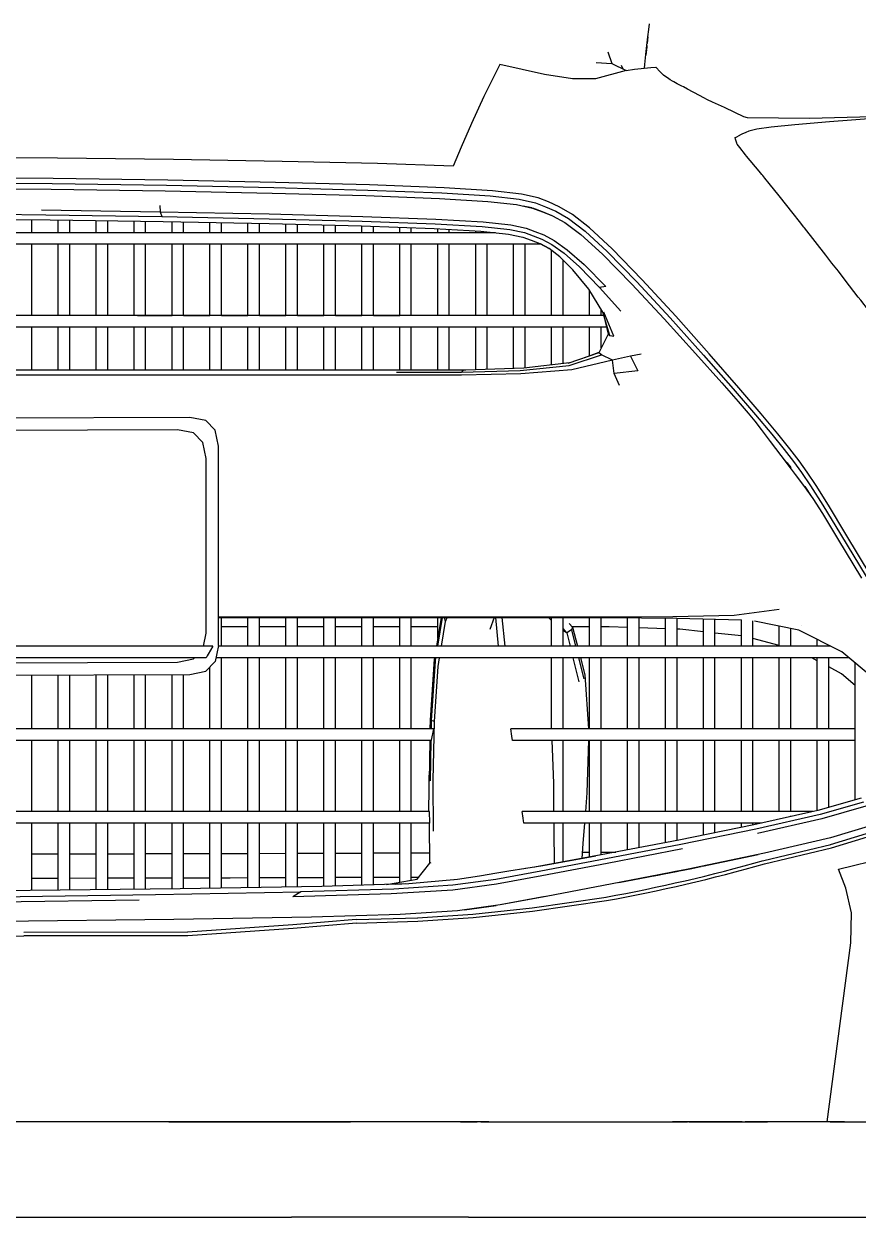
# Model space of a CAD drawing. Header units: millimetres. Extents: x -974 to 1019, y -38 to 1439.
# Drawn here: x 185.6 to 498.2, y 170.8 to 618.1 of the extents above; entities that cross this region are included whole.
import ezdxf

# ---------------------------------------------------------------- set-up
doc = ezdxf.new("R2010")
doc.units = ezdxf.units.MM
doc.header["$MEASUREMENT"] = 0
for name, color, linetype, true_color in [('CITROEN C4  01', 7, 'Continuous', 0x9a0018), ('CITROEN C4  03', 7, 'Continuous', 0x191922), ('CITROEN C4  05', 7, 'Continuous', 0x0f0f12), ('CITROEN C4  07', 7, 'Continuous', 0xe6e6e6), ('CITROEN C4  08', 7, 'Continuous', 0xe1e1e1)]:
    doc.layers.add(name, color=color, linetype=linetype, true_color=true_color)

msp = doc.modelspace()

# ---------------------------------------------------------------- linework, layer by layer
at = {"layer": 'CITROEN C4  01', "linetype": 'Continuous'}
for p, q in [((404.47, 607.55), (405.89, 603.24)), ((363.94, 602.78), (357.95, 590.85)), ((380.73, 599.04), (363.94, 602.78)), ((411.24, 600.54), (399.78, 597.45)), ((400, 603.52), (405.89, 603.24)), ((405.89, 603.24), (411.24, 600.54)), ((409.37, 602.53), (409.98, 601.17)), ((411.24, 600.54), (414.35, 601.12)), ((414.35, 601.12), (420.48, 601.73)), ((420.48, 601.73), (422.45, 601.88)), ((391.13, 597.49), (380.73, 599.04)), ((399.78, 597.45), (391.13, 597.49)), ((357.95, 590.85), (353.29, 580.72)), ((456.72, 582.87), (455.41, 583.17)), ((505.65, 582.69), (487.5, 581.28)), ((353.29, 580.72), (349.43, 571.87)), ((456.19, 577.36), (454.65, 576.68)), ((457.3, 577.79), (456.19, 577.36)), ((460.26, 578.59), (457.3, 577.79)), ((465.68, 579.35), (460.26, 578.59)), ((474.47, 580.21), (465.68, 579.35)), ((487.5, 581.28), (474.47, 580.21)), ((454.65, 576.68), (453.82, 576.34)), ((349.43, 571.87), (346.45, 564.75)), ((198.15, 567.74), (154.48, 568.04)), ((241.59, 567.22), (198.15, 567.74)), ((282.38, 566.52), (241.59, 567.22)), ((318.14, 565.68), (282.38, 566.52)), ((346.45, 564.75), (318.14, 565.68)), ((196.61, 560.06), (153.37, 560.44)), ((239.56, 559.45), (196.61, 560.06)), ((279.86, 558.64), (239.56, 559.45)), ((153.1, 558.59), (196.24, 558.19)), ((196.24, 558.19), (239.08, 557.56)), ((239.08, 557.56), (279.26, 556.75)), ((279.26, 556.75), (314.44, 555.78)), ((315.14, 557.67), (279.86, 558.64)), ((314.44, 555.78), (342.25, 554.71)), ((343.04, 556.61), (315.14, 557.67)), ((342.25, 554.71), (360.35, 553.57)), ((361.2, 555.48), (343.04, 556.61)), ((372.11, 554.24), (361.2, 555.48)), ((360.35, 553.57), (371.2, 552.34)), ((360.64, 551.37), (370.23, 550.29)), ((371.2, 552.34), (377.27, 550.98)), ((378.25, 552.86), (372.11, 554.24)), ((377.27, 550.98), (381.04, 549.49)), ((382.12, 551.29), (378.25, 552.86)), ((386.22, 549.49), (382.12, 551.29)), ((375.89, 549.07), (372.7, 549.76)), ((376.29, 548.97), (379.91, 547.59)), ((379.91, 547.59), (376.32, 548.96)), ((383.56, 546.14), (379.91, 547.59)), ((381.04, 549.49), (384.96, 547.82)), ((384.96, 547.82), (389.7, 545.07)), ((391.16, 546.56), (386.22, 549.49)), ((397.57, 541.62), (391.16, 546.56)), ((389.7, 545.07), (395.9, 540.35)), ((406.08, 533.79), (397.57, 541.62)), ((395.9, 540.35), (404.22, 532.73)), ((404.22, 532.73), (415.3, 521.32)), ((417.3, 522.16), (406.08, 533.79)), ((415.3, 521.32), (427.77, 507.81)), ((429.86, 508.45), (417.3, 522.16)), ((427.77, 507.81), (440.25, 493.88)), ((442.4, 494.35), (429.86, 508.45)), ((440.25, 493.88), (451.36, 481.23)), ((453.54, 481.57), (442.4, 494.35)), ((451.36, 481.23), (459.71, 471.55)), ((461.91, 471.82), (453.54, 481.57)), ((459.71, 471.55), (465.89, 464.2)), ((468.08, 464.44), (461.91, 471.82)), ((465.89, 464.2), (470.44, 458.57)), ((472.63, 458.78), (468.08, 464.44)), ((470.44, 458.57), (473.96, 454)), ((476.12, 454.2), (472.63, 458.78)), ((473.96, 454), (476.99, 449.87)), ((479.13, 450.04), (476.12, 454.2)), ((474.9, 448.96), (474.5, 449.34)), ((478.3, 444.54), (474.9, 448.96)), ((476.99, 449.87), (480.39, 444.85)), ((482.5, 444.98), (479.13, 450.04)), ((478.3, 444.7), (480.67, 440.99)), ((478.3, 444.67), (480.54, 441.18)), ((478.3, 444.63), (480.35, 441.45)), ((480.09, 441.83), (478.3, 444.58)), ((479.74, 442.33), (478.3, 444.54)), ((480.39, 444.85), (484.99, 437.58)), ((487.06, 437.67), (482.5, 444.98)), ((484.99, 437.58), (491.64, 426.73)), ((493.66, 426.8), (487.06, 437.67)), ((491.64, 426.73), (501.18, 410.96)), ((503.13, 411.02), (493.66, 426.8)), ((487.91, 310.42), (505.86, 315.95)), ((488.29, 309.16), (506.25, 314.68)), ((462.85, 304.47), (487.99, 310.44)), ((463.16, 303.19), (488.29, 309.16)), ((188.53, 306.91), (198.42, 306.94)), ((202.75, 306.95), (212.65, 306.97)), ((216.98, 306.98), (226.87, 307)), ((231.2, 307.01), (241.09, 307.04)), ((245.42, 307.05), (255.32, 307.07)), ((259.65, 307.08), (260.77, 307.08)), ((260.77, 307.08), (269.54, 307.11)), ((273.87, 307.12), (283.77, 307.16)), ((288.1, 307.17), (297.99, 307.2)), ((302.32, 307.22), (312.22, 307.25)), ((316.55, 307.26), (326.44, 307.3)), ((330.77, 307.31), (337.51, 307.33)), ((394.87, 307.54), (397.56, 307.55)), ((401.89, 307.56), (407.39, 307.58)), ((439.83, 302.32), (460.77, 306.68)), ((490.88, 301.15), (512.3, 306.52)), ((408.49, 296.15), (430.82, 300.5)), ((434.56, 301.22), (435.72, 301.47)), ((435.27, 301.37), (438.1, 301.96)), ((436.57, 301.64), (439.33, 302.22)), ((493.63, 294.06), (490.88, 301.15)), ((188.53, 297.82), (198.42, 297.84)), ((202.75, 297.85), (212.65, 297.88)), ((216.98, 297.89), (226.87, 297.91)), ((231.2, 297.92), (241.09, 297.95)), ((245.42, 297.96), (255.32, 297.98)), ((259.65, 297.99), (262.83, 298)), ((262.83, 298), (269.54, 298.02)), ((273.87, 298.03), (283.77, 298.07)), ((288.1, 298.08), (297.99, 298.12)), ((302.32, 298.13), (312.22, 298.16)), ((316.55, 298.18), (326.44, 298.21)), ((330.77, 298.22), (333.59, 298.23)), ((380.96, 290.95), (364.1, 287.76)), ((495.73, 284.83), (493.63, 294.06)), ((350.73, 285.96), (362.6, 287.56)), ((353.8, 284.32), (376.1, 286.74)), ((364.1, 287.76), (364.1, 287.76)), ((376.05, 286.74), (403.73, 290.72)), ((376.24, 285.43), (403.91, 289.42)), ((310.14, 282.3), (286.37, 280.31)), ((310.21, 282.3), (333.17, 282.99)), ((333.12, 282.99), (353.86, 284.32)), ((333.21, 281.68), (353.94, 283.01)), ((353.94, 283.01), (376.24, 285.43)), ((495.49, 273.53), (495.73, 284.83)), ((247.02, 277.53), (185.6, 277.46)), ((286.39, 280.31), (246.93, 277.53)), ((286.48, 279.01), (247.02, 276.23)), ((310.24, 280.99), (286.48, 279.01)), ((310.24, 280.99), (333.21, 281.68)), ((144.53, 274.56), (185.6, 276.16)), ((247.02, 276.23), (185.6, 276.16)), ((486.58, 206.42), (495.49, 273.53)), ((243.36, 206.42), (171.3, 206.42)), ((239.89, 206.42), (307.97, 206.42)), ((307.55, 206.42), (243.36, 206.42)), ((255.12, 206.42), (246.48, 206.42)), ((359.82, 206.42), (307.55, 206.42)), ((349.19, 206.42), (355.47, 206.42)), ((356.76, 206.42), (383.42, 206.42)), ((360.58, 206.42), (360.57, 206.42)), ((360.58, 206.42), (401.57, 206.42)), ((427.69, 206.42), (430.45, 206.42)), ((454.73, 206.42), (428.67, 206.42)), ((434.82, 206.42), (434.83, 206.42)), ((434.83, 206.42), (464.21, 206.42)), ((487.72, 206.42), (513.5, 206.42)), ((493.6, 206.42), (522.98, 206.42)), ((493.6, 206.42), (493.6, 206.42)), ((153.92, 170.75), (219.76, 170.75)), ((219.76, 170.75), (285.84, 170.75)), ((352.25, 170.75), (285.84, 170.75)), ((352.25, 170.75), (415.54, 170.75)), ((415.54, 170.75), (472.26, 170.75)), ((472.26, 170.75), (518.96, 170.75))]:
    msp.add_line(p, q, dxfattribs=at)
at = {"layer": 'CITROEN C4  01', "linetype": 'Continuous', "flags": 128}
for points in [[(426.74, 597.78), (426.2, 598.16), (425.22, 598.87), (424.07, 600.09), (422.45, 601.88)], [(428.61, 596.61), (427.77, 597.06), (426.74, 597.78)], [(448.44, 586.53), (448.1, 586.66), (443.7, 588.65), (441.76, 589.63), (440.39, 590.29), (438.73, 591.16), (434.29, 593.54), (432.77, 594.4), (432.1, 594.73), (430.42, 595.64), (429.15, 596.31), (428.61, 596.61)], [(455.41, 583.17), (455.33, 583.2), (448.44, 586.53)], [(462.5, 561.16), (462.09, 561.64), (461.13, 562.79), (456.33, 568.49), (455.95, 568.99), (453.88, 571.76), (452.93, 572.99), (452.78, 573.19), (452.74, 573.32), (452.31, 574.79), (452.09, 575.41), (452.53, 575.64), (453.82, 576.34), (453.82, 576.34)], [(517.34, 490.93), (515, 493.81), (514.96, 493.86), (508.7, 502.07), (508.49, 502.35), (507.11, 504.16), (505, 506.94), (499.19, 514.46), (498.27, 515.66), (493.36, 522.02), (490.83, 525.31), (488.39, 528.42), (486.1, 531.35), (478.09, 541.59), (477.86, 541.88), (476.19, 544.03), (473.82, 547), (468.58, 553.56), (464.87, 558.22), (463.28, 560.19), (462.5, 561.16)], [(470.24, 454.96), (471.56, 453.49), (471.86, 453.18), (473.01, 451.77), (473.01, 451.77)], [(430.34, 300.4), (430.34, 300.4), (426.75, 299.7), (426.01, 299.56), (426.01, 299.56)], [(430.34, 300.4), (432.59, 300.84), (434.56, 301.22)], [(421.74, 298.73), (421.74, 298.73), (421.79, 298.74), (423.73, 299.11), (426.01, 299.56)], [(392.47, 206.42), (397.65, 206.42), (434.3, 206.42)], [(452.02, 206.42), (456.02, 206.42), (457.79, 206.42)], [(493.12, 206.42), (459.9, 206.42), (455.89, 206.42)]]:
    msp.add_lwpolyline(points, dxfattribs=at)
at = {"layer": 'CITROEN C4  01', "linetype": 'Continuous'}
for radius in [631.82, 633.13]:
    msp.add_arc((290.36, 912.28), radius, 280.33222, 285.83844, dxfattribs=at)
at = {"layer": 'CITROEN C4  03', "linetype": 'Continuous'}
for p, q in [((152.79, 556.48), (195.81, 556.06)), ((195.81, 556.06), (238.53, 555.43)), ((238.53, 555.43), (278.6, 554.63)), ((278.6, 554.63), (313.67, 553.68)), ((313.67, 553.68), (341.39, 552.63)), ((341.39, 552.63), (359.43, 551.5)), ((359.43, 551.5), (370.23, 550.29)), ((370.23, 550.29), (376.24, 548.99)), ((149.22, 547.02), (193.78, 546.49)), ((192.14, 548.4), (236.69, 547.65)), ((193.78, 546.49), (237.26, 545.82)), ((236.5, 550), (236.69, 547.65)), ((236.69, 547.65), (237.26, 545.82)), ((236.69, 547.65), (277.51, 546.81)), ((237.26, 545.82), (277.51, 545.01)), ((277.51, 546.81), (312.61, 545.88)), ((312.61, 545.88), (340, 544.88)), ((376.24, 548.99), (379.91, 547.59)), ((379.91, 547.59), (383.68, 546.09)), ((383.68, 546.09), (388.24, 543.55)), ((152.57, 544.99), (195.4, 544.58)), ((195.4, 544.58), (237.81, 543.98)), ((237.81, 543.98), (277.48, 543.22)), ((277.48, 543.22), (312.09, 542.34)), ((277.51, 545.01), (312.37, 544.11)), ((312.09, 542.34), (339.32, 541.37)), ((312.37, 544.11), (339.68, 543.13)), ((339.32, 541.37), (356.85, 540.36)), ((339.68, 543.13), (357.29, 542.09)), ((340, 544.88), (357.69, 543.83)), ((357.29, 542.09), (367.64, 541)), ((357.69, 543.83), (368.12, 542.72)), ((368.12, 542.72), (373.76, 541.54)), ((373.76, 541.54), (377.04, 540.29)), ((388.24, 543.55), (394.26, 539.06)), ((356.85, 540.36), (367.13, 539.29)), ((367.13, 539.29), (372.59, 538.16)), ((367.64, 541), (373.19, 539.85)), ((372.59, 538.16), (372.59, 538.16)), ((372.59, 538.16), (375.69, 536.99)), ((372.59, 538.16), (373.09, 537.97)), ((373.19, 539.85), (376.38, 538.63)), ((375.7, 536.98), (378.89, 535.74)), ((375.7, 536.98), (375.7, 536.98)), ((376.38, 538.63), (379.67, 537.34)), ((377.04, 540.29), (380.42, 538.95)), ((379.67, 537.34), (383.43, 535.37)), ((380.42, 538.95), (384.33, 536.88)), ((384.33, 536.88), (389.22, 533.4)), ((394.26, 539.06), (402.41, 531.68)), ((378.89, 535.74), (382.42, 533.87)), ((382.39, 533.87), (379.2, 535.57)), ((382.37, 533.88), (380.19, 535.04)), ((382.34, 533.9), (382.39, 533.87)), ((382.42, 533.87), (382.37, 533.89)), ((386.45, 530.78), (382.37, 533.88)), ((383.43, 535.37), (388.03, 532.11)), ((389.22, 533.4), (395.52, 527.84)), ((391.35, 525.88), (386.45, 530.78)), ((388.03, 532.11), (393.84, 526.95)), ((395.52, 527.84), (403.67, 519.55)), ((402.41, 531.68), (413.37, 520.49)), ((397.3, 518.6), (391.35, 525.88)), ((393.84, 526.95), (401.25, 519.28)), ((403.67, 519.55), (401.25, 519.28)), ((401.25, 519.28), (409.32, 510.34)), ((413.37, 520.49), (425.54, 507.44)), ((402.5, 510.02), (397.3, 518.6)), ((405.12, 501.24), (402.5, 510.02)), ((406.66, 500.94), (402.93, 510.01)), ((402.91, 508.65), (404.54, 501.73)), ((425.54, 507.44), (437.32, 494.47)), ((404.54, 501.73), (400.98, 494.8)), ((404.54, 501.73), (405.12, 501.24)), ((405.12, 501.25), (405.12, 501.24)), ((405.12, 501.24), (406.66, 500.94)), ((400.98, 494.8), (389.44, 490.73)), ((389.88, 489.95), (401.98, 493.98)), ((401.01, 494.87), (395.62, 492.91)), ((401.98, 493.98), (400.98, 494.8)), ((400.98, 494.8), (400.98, 494.8)), ((406.2, 491.95), (401.98, 493.98)), ((412.9, 493.47), (406.2, 491.95)), ((416.93, 494.2), (412.9, 493.47)), ((412.9, 493.47), (415.6, 488.04)), ((437.32, 494.47), (447.1, 483.51)), ((207.49, 488.27), (166.28, 488.27)), ((242.96, 488.27), (207.49, 488.27)), ((273.9, 488.27), (242.96, 488.27)), ((301.47, 488.27), (273.9, 488.27)), ((326.86, 488.27), (301.47, 488.27)), ((351.26, 488.27), (326.86, 488.27)), ((349.52, 487.53), (371.5, 488.13)), ((350.09, 488.08), (349.52, 487.53)), ((372.98, 488.95), (351.26, 488.27)), ((371.5, 488.13), (389.88, 489.95)), ((390.95, 488.38), (371.82, 486.91)), ((390.11, 490.97), (372.98, 488.95)), ((389.44, 490.73), (389.44, 490.73)), ((406.2, 491.95), (390.95, 488.38)), ((406.77, 486.95), (406.2, 491.95)), ((415.6, 488.04), (406.77, 486.95)), ((206.55, 486.42), (165.55, 486.42)), ((241.84, 486.42), (206.55, 486.42)), ((272.62, 486.42), (241.84, 486.42)), ((300.05, 486.42), (272.62, 486.42)), ((325.31, 486.42), (300.05, 486.42)), ((325.25, 487.53), (349.52, 487.53)), ((349.59, 486.42), (325.31, 486.42)), ((371.82, 486.91), (349.59, 486.42)), ((408.75, 482.46), (406.77, 486.95)), ((447.1, 483.51), (453.29, 476.52)), ((453.29, 476.52), (457.04, 472.16)), ((457.04, 472.16), (459.52, 469.09)), ((459.52, 469.09), (461.88, 465.98)), ((461.88, 465.98), (465.28, 461.49)), ((465.28, 461.49), (469.21, 456.32)), ((469.21, 456.32), (473.13, 451.15)), ((473.13, 451.15), (476.54, 446.66)), ((476.54, 446.66), (478.9, 443.55)), ((478.9, 443.55), (481.29, 440.09)), ((481.29, 440.09), (484.81, 434.54)), ((484.81, 434.54), (490.52, 425.19)), ((490.52, 425.19), (499.5, 410.29)), ((451.71, 396.4), (468.6, 398.61)), ((258.52, 395.72), (277.45, 395.72)), ((258.52, 395.56), (278.17, 395.56)), ((277.45, 395.72), (313.23, 395.72)), ((278.17, 395.56), (314.05, 395.56)), ((313.23, 395.72), (345.11, 395.72)), ((314.05, 395.56), (346.03, 395.56)), ((342.01, 395.56), (340.19, 384.78)), ((342.34, 395.56), (340.58, 384.78)), ((342.03, 384.78), (343.53, 393.98)), ((343.53, 393.98), (343.19, 395.56)), ((343.53, 393.98), (344.2, 395.56)), ((345.11, 395.72), (374.48, 395.72)), ((346.03, 395.56), (375.48, 395.56)), ((361.84, 395.56), (360.18, 390.98)), ((362.31, 395.56), (363.31, 384.78)), ((364.73, 395.56), (365.76, 384.78)), ((374.48, 395.72), (402.7, 395.72)), ((375.48, 395.56), (403.78, 395.56)), ((383.34, 394.39), (382.23, 395.56)), ((402.7, 395.72), (428.77, 395.89)), ((403.78, 395.56), (430.31, 395.32)), ((428.77, 395.89), (451.71, 396.4)), ((430.31, 395.32), (454.45, 394.61)), ((476.03, 390.82), (459.33, 394.2)), ((269.54, 392.04), (259.65, 392.04)), ((278.95, 392.04), (273.87, 392.04)), ((283.77, 392.04), (278.95, 392.04)), ((297.99, 392.04), (288.1, 392.04)), ((312.22, 392.04), (302.32, 392.04)), ((326.44, 392.04), (316.55, 392.04)), ((340.66, 392.04), (330.77, 392.04)), ((389.08, 389.8), (387.67, 391.46)), ((389.08, 389.8), (387.67, 390.51)), ((390.77, 390.92), (389.08, 389.8)), ((389.08, 389.8), (390.3, 384.78)), ((389.94, 393.26), (391.15, 391.9)), ((391.15, 391.9), (390.77, 390.92)), ((390.77, 390.92), (392.33, 384.78)), ((397.56, 392.04), (391.03, 392.04)), ((391.15, 391.9), (393.03, 384.78)), ((404.94, 392.04), (401.89, 392.04)), ((411.79, 391.81), (404.94, 392.04)), ((426.01, 391.34), (416.12, 391.67)), ((431.42, 391.16), (430.34, 391.19)), ((440.24, 390.18), (431.42, 391.16)), ((454.46, 388.6), (444.57, 389.7)), ((492.08, 382.69), (476.03, 390.82)), ((476.84, 392.7), (476.84, 392.7)), ((468.68, 385.04), (458.79, 387.6)), ((339.45, 380.42), (339.35, 379.87)), ((339.86, 380.42), (339.66, 379.2)), ((340.79, 377.18), (341.32, 380.42)), ((391.36, 380.42), (393.56, 371.36)), ((393.43, 380.42), (395.45, 372.48)), ((394.18, 380.42), (395.84, 374.1)), ((482.91, 379.33), (480.89, 380.42)), ((504.19, 372.52), (492.08, 382.69)), ((339.35, 379.87), (337.82, 357.01)), ((339.66, 379.2), (338.2, 356.9)), ((339.42, 356.54), (340.79, 377.18)), ((492, 374.42), (487.24, 376.99)), ((395.84, 374.1), (397.11, 353.78)), ((497.13, 370.02), (492, 374.42)), ((337.82, 357), (337.76, 353.78)), ((337.82, 357.01), (338.2, 356.9)), ((337.82, 357.01), (337.82, 357.01)), ((338.2, 356.9), (338.15, 353.78)), ((339.42, 356.54), (338.2, 356.9)), ((339, 334.49), (339.42, 356.54)), ((337.68, 349.42), (337.42, 334.22)), ((338.08, 349.42), (337.82, 334.29)), ((397.12, 349.42), (396.52, 329.82)), ((337.41, 334.22), (337.46, 336.49)), ((337.4, 331.42), (337.41, 333.1)), ((337.4, 328.62), (337.4, 331.42)), ((337.41, 333.94), (337.41, 334.22)), ((337.41, 333.1), (337.41, 333.94)), ((337.42, 334.23), (337.42, 334.22)), ((339.06, 315.43), (339, 334.49)), ((337.39, 325.54), (337.4, 328.62)), ((396.52, 329.82), (395.99, 322.78)), ((499.29, 327.81), (483.1, 323.2)), ((337.38, 323.03), (337.39, 323.18)), ((337.38, 323.03), (337.38, 322.78)), ((337.39, 323.03), (337.39, 325.54)), ((337.39, 322.78), (337.39, 323.03)), ((483.1, 323.2), (459.18, 317.79)), ((500.27, 326.34), (483.93, 321.65)), ((501.14, 324.82), (484.67, 320.05)), ((337.42, 318.42), (337.55, 303.28)), ((395.67, 318.42), (395.1, 310.76)), ((459.18, 317.79), (430.99, 312.08)), ((483.93, 321.65), (459.84, 316.18)), ((484.67, 320.05), (460.46, 314.52)), ((504.88, 318.09), (487.81, 312.95)), ((459.84, 316.18), (431.82, 310.46)), ((395.1, 310.76), (394.71, 305.23)), ((430.99, 312.08), (401.97, 306.55)), ((431.82, 310.46), (403.69, 305.05)), ((432.34, 308.76), (404.13, 303.31)), ((487.81, 312.95), (463.1, 307.16)), ((401.97, 306.55), (376.97, 301.93)), ((403.69, 305.05), (379.29, 300.48)), ((380.08, 302.59), (399.94, 306.18)), ((463.1, 307.16), (434.56, 301.22)), ((332.91, 297.38), (337.72, 303.5)), ((337.72, 303.5), (337.72, 303.5)), ((337.72, 303.5), (337.72, 303.5)), ((337.73, 303.5), (337.72, 303.5)), ((338.08, 303.57), (337.73, 303.5)), ((356.38, 298.66), (362.83, 299.82)), ((379.29, 300.48), (362.43, 297.3)), ((362.83, 299.82), (367.32, 300.57)), ((367.32, 300.57), (380.08, 302.59)), ((367.32, 300.57), (367.32, 300.57)), ((373.65, 301.9), (373.65, 301.9)), ((377.02, 301.94), (376.97, 301.93)), ((404.13, 303.31), (379.66, 298.72)), ((434.56, 301.22), (406.01, 295.67)), ((328.53, 295.69), (297.18, 294.69)), ((321.42, 295.46), (332.91, 297.38)), ((324.69, 295.57), (329.87, 295.79)), ((328.53, 295.69), (328.53, 295.69)), ((328.53, 295.69), (328.53, 295.69)), ((329.87, 295.79), (348.13, 297.4)), ((332.92, 297.38), (332.91, 297.38)), ((332.91, 297.38), (332.91, 297.38)), ((332.92, 297.38), (332.92, 297.38)), ((362.75, 295.53), (346.3, 293.38)), ((362.43, 297.3), (346.35, 295.17)), ((346.86, 297.02), (346.86, 297.02)), ((347.42, 297.14), (347.42, 297.14)), ((348.13, 297.4), (356.38, 298.66)), ((379.66, 298.72), (362.75, 295.53)), ((406.01, 295.67), (381.25, 291)), ((168.16, 290.66), (234.86, 291.68)), ((244.18, 293.78), (176.6, 293.03)), ((234.86, 291.68), (289.35, 292.7)), ((297.18, 294.69), (244.18, 293.78)), ((289.35, 292.7), (286.43, 290.77)), ((323.23, 291.91), (286.43, 290.77)), ((324.25, 293.75), (289.35, 292.7)), ((346.3, 293.38), (323.23, 291.91)), ((346.35, 295.17), (324.25, 293.75)), ((381.25, 291), (364.1, 287.76)), ((228.82, 289.6), (160.54, 288.55)), ((364.1, 287.76), (348.06, 285.6)), ((241.74, 282.29), (176.35, 281.55)), ((293.37, 283.2), (241.74, 282.29)), ((326.65, 284.19), (293.37, 283.2)), ((348.06, 285.6), (326.65, 284.19))]:
    msp.add_line(p, q, dxfattribs=at)
at = {"layer": 'CITROEN C4  03', "linetype": 'Continuous', "flags": 128}
for points in [[(494.78, 380.42), (492.15, 380.42), (492.1, 380.42), (491.98, 380.42), (490.9, 380.42), (487.24, 380.42)], [(339.05, 353.78), (339.05, 353.78), (338.18, 349.6), (338.15, 349.42), (338.15, 349.42)], [(368.64, 349.42), (368.64, 349.42), (368.46, 351.02), (368.08, 353.78), (368.08, 353.78)], [(384.24, 322.78), (384.23, 325.01), (384.18, 330.86), (384.16, 333.49), (383.62, 346.28), (383.51, 349.42)], [(337.51, 322.78), (337.51, 322.78), (337.55, 318.57), (337.55, 318.42), (337.55, 318.42)], [(372.84, 319.21), (372.81, 319.45), (372.71, 320.22), (372.7, 320.31), (372.3, 322.78), (372.3, 322.78)], [(372.94, 318.42), (372.94, 318.42), (372.92, 318.63), (372.84, 319.21)], [(384.32, 313.07), (384.3, 315.9), (384.29, 316.88), (384.28, 318.42)], [(384.43, 303.38), (384.4, 305.97), (384.32, 313.07)]]:
    msp.add_lwpolyline(points, dxfattribs=at)
at = {"layer": 'CITROEN C4  05', "linetype": 'Continuous'}
for p, q in [((188.53, 539.78), (188.53, 544.65)), ((198.42, 539.78), (198.42, 544.54)), ((202.75, 539.78), (202.75, 544.48)), ((212.65, 539.78), (212.65, 544.34)), ((216.98, 539.78), (216.98, 544.28)), ((226.87, 539.78), (226.87, 544.14)), ((231.2, 539.78), (231.2, 544.08)), ((241.09, 539.78), (241.09, 543.92)), ((245.42, 539.78), (245.42, 543.84)), ((255.32, 539.78), (255.32, 543.65)), ((259.65, 539.78), (259.65, 543.56)), ((269.54, 539.78), (269.54, 543.37)), ((273.87, 539.78), (273.87, 543.29)), ((283.77, 539.78), (283.77, 543.06)), ((288.1, 539.78), (288.1, 542.95)), ((297.99, 539.78), (297.99, 542.7)), ((302.32, 539.78), (302.32, 542.59)), ((312.22, 539.78), (312.22, 542.34)), ((316.55, 539.78), (316.55, 542.18)), ((326.44, 539.78), (326.44, 541.83)), ((330.77, 539.78), (330.77, 541.68)), ((340.66, 539.78), (340.66, 541.29)), ((236.9, 539.78), (132.86, 539.78)), ((334.39, 539.78), (236.9, 539.78)), ((362.38, 539.78), (334.39, 539.78)), ((345, 539.78), (345, 541.04)), ((354.89, 539.78), (354.89, 540.47)), ((359.22, 539.78), (359.22, 540.11)), ((236.9, 535.42), (132.86, 535.42)), ((198.42, 535.42), (188.53, 535.42)), ((188.53, 508.78), (188.53, 535.42)), ((198.42, 508.78), (198.42, 535.42)), ((212.65, 535.42), (202.75, 535.42)), ((202.75, 508.78), (202.75, 535.42)), ((212.65, 508.78), (212.65, 535.42)), ((226.87, 535.42), (216.98, 535.42)), ((216.98, 508.78), (216.98, 535.42)), ((226.87, 508.78), (226.87, 535.42)), ((241.09, 535.42), (231.2, 535.42)), ((231.2, 508.78), (231.2, 535.42)), ((241.09, 535.42), (231.2, 535.42)), ((334.39, 535.42), (236.9, 535.42)), ((241.09, 508.78), (241.09, 535.42)), ((255.32, 535.42), (245.42, 535.42)), ((332.94, 535.42), (245.42, 535.42)), ((245.42, 508.78), (245.42, 535.42)), ((255.32, 508.78), (255.32, 535.42)), ((269.54, 535.42), (259.65, 535.42)), ((259.65, 508.78), (259.65, 535.42)), ((269.54, 508.78), (269.54, 535.42)), ((274.45, 535.42), (273.87, 535.42)), ((273.87, 508.78), (273.87, 535.42)), ((283.77, 508.78), (283.77, 535.42)), ((288.1, 508.78), (288.1, 535.42)), ((297.99, 508.78), (297.99, 535.42)), ((302.32, 508.78), (302.32, 535.42)), ((312.22, 508.78), (312.22, 535.42)), ((316.55, 508.78), (316.55, 535.42)), ((326.44, 508.78), (326.44, 535.42)), ((340.66, 535.42), (330.77, 535.42)), ((330.77, 508.78), (330.77, 535.42)), ((379.48, 535.42), (334.39, 535.42)), ((340.66, 508.78), (340.66, 535.42)), ((354.89, 535.42), (345, 535.42)), ((345, 508.78), (345, 535.42)), ((354.89, 508.78), (354.89, 535.42)), ((369.11, 535.42), (359.22, 535.42)), ((359.22, 508.78), (359.22, 535.42)), ((369.11, 508.78), (369.11, 535.42)), ((379.48, 535.42), (373.44, 535.42)), ((373.44, 508.78), (373.44, 535.42)), ((383.34, 508.78), (383.34, 533.15)), ((387.67, 508.78), (387.67, 529.56)), ((397.56, 508.78), (397.56, 518.17)), ((401.89, 508.78), (401.89, 511.03)), ((236.9, 508.78), (132.86, 508.78)), ((228.2, 508.78), (241.09, 508.78)), ((334.39, 508.78), (236.9, 508.78)), ((245.42, 508.78), (255.32, 508.78)), ((259.65, 508.78), (269.54, 508.78)), ((273.87, 508.78), (283.77, 508.78)), ((288.1, 508.78), (297.99, 508.78)), ((302.32, 508.78), (312.22, 508.78)), ((316.55, 508.78), (321.11, 508.78)), ((321.11, 508.78), (326.44, 508.78)), ((333.18, 508.78), (321.11, 508.78)), ((402.87, 508.78), (334.39, 508.78)), ((236.9, 504.42), (132.86, 504.42)), ((188.53, 488.27), (188.53, 504.42)), ((198.42, 488.27), (198.42, 504.42)), ((202.75, 488.27), (202.75, 504.42)), ((212.65, 488.27), (212.65, 504.42)), ((216.98, 488.27), (216.98, 504.42)), ((226.87, 488.27), (226.87, 504.42)), ((236.9, 504.42), (228.2, 504.42)), ((231.2, 488.27), (231.2, 504.42)), ((334.39, 504.42), (236.9, 504.42)), ((241.09, 504.42), (236.9, 504.42)), ((241.09, 488.27), (241.09, 504.42)), ((255.32, 504.42), (245.42, 504.42)), ((245.42, 488.27), (245.42, 504.42)), ((255.32, 488.27), (255.32, 504.42)), ((269.54, 504.42), (259.65, 504.42)), ((259.65, 488.27), (259.65, 504.42)), ((269.54, 488.27), (269.54, 504.42)), ((283.77, 504.42), (273.87, 504.42)), ((273.87, 488.27), (273.87, 504.42)), ((283.77, 488.27), (283.77, 504.42)), ((297.96, 504.42), (288.1, 504.42)), ((288.1, 488.27), (288.1, 504.42)), ((297.99, 488.27), (297.99, 504.42)), ((302.32, 488.27), (302.32, 504.42)), ((312.22, 488.27), (312.22, 504.42)), ((316.55, 488.27), (316.55, 504.42)), ((326.44, 504.42), (322.25, 504.42)), ((326.44, 488.27), (326.44, 504.42)), ((332.49, 504.42), (330.77, 504.42)), ((330.77, 488.27), (330.77, 504.42)), ((403.91, 504.42), (334.39, 504.42)), ((340.66, 504.42), (334.97, 504.42)), ((340.66, 504.42), (335.72, 504.42)), ((340.66, 488.27), (340.66, 504.42)), ((354.89, 504.42), (345, 504.42)), ((345, 488.27), (345, 504.42)), ((354.89, 504.42), (345, 504.42)), ((354.89, 488.38), (354.89, 504.42)), ((369.11, 504.42), (359.22, 504.42)), ((359.22, 488.52), (359.22, 504.42)), ((369.11, 504.42), (359.22, 504.42)), ((369.11, 488.83), (369.11, 504.42)), ((383.34, 504.42), (373.44, 504.42)), ((373.44, 489), (373.44, 504.42)), ((383.34, 504.42), (373.44, 504.42)), ((383.34, 490.17), (383.34, 504.42)), ((403.91, 504.42), (385.74, 504.42)), ((397.56, 504.42), (387.67, 504.42)), ((387.67, 490.68), (387.67, 504.42)), ((397.56, 493.62), (397.56, 504.42)), ((403.91, 504.42), (401.89, 504.42)), ((401.89, 496.58), (401.89, 504.42)), ((473.01, 451.31), (473.01, 451.77)), ((259.65, 384.78), (259.65, 395.56)), ((269.54, 384.78), (269.54, 395.56)), ((273.87, 384.78), (273.87, 395.56)), ((283.77, 384.78), (283.77, 395.56)), ((288.1, 384.78), (288.1, 395.56)), ((297.99, 384.78), (297.99, 395.56)), ((302.32, 384.78), (302.32, 395.56)), ((312.22, 384.78), (312.22, 395.56)), ((316.55, 384.78), (316.55, 395.56)), ((326.44, 384.78), (326.44, 395.56)), ((330.77, 384.78), (330.77, 395.56)), ((340.66, 387.61), (340.66, 395.56)), ((383.34, 384.78), (383.34, 395.56)), ((387.67, 384.78), (387.67, 395.56)), ((397.56, 384.78), (397.56, 395.56)), ((401.89, 384.78), (401.89, 395.56)), ((411.79, 384.78), (411.79, 395.49)), ((416.12, 384.78), (416.12, 395.45)), ((426.01, 384.78), (426.01, 395.36)), ((430.34, 384.78), (430.34, 395.32)), ((440.24, 384.78), (440.24, 395.03)), ((444.57, 384.78), (444.57, 394.91)), ((454.46, 384.78), (454.46, 394.61)), ((458.79, 384.78), (458.79, 394.24)), ((468.68, 384.78), (468.68, 392.31)), ((473.01, 384.78), (473.01, 391.43)), ((236.9, 384.78), (132.86, 384.78)), ((256.43, 384.78), (236.9, 384.78)), ((334.39, 384.78), (258.47, 384.78)), ((427.12, 384.78), (334.39, 384.78)), ((487.95, 384.78), (427.12, 384.78)), ((482.91, 384.78), (482.91, 387.34)), ((487.24, 384.78), (487.24, 385.14)), ((236.9, 380.42), (132.86, 380.42)), ((253.9, 380.42), (236.9, 380.42)), ((334.39, 380.42), (257.6, 380.42)), ((259.65, 353.78), (259.65, 380.42)), ((269.54, 353.78), (269.54, 380.42)), ((273.87, 353.78), (273.87, 380.42)), ((283.77, 353.78), (283.77, 380.42)), ((288.1, 353.78), (288.1, 380.42)), ((297.99, 353.78), (297.99, 380.42)), ((302.32, 353.78), (302.32, 380.42)), ((312.22, 353.78), (312.22, 380.42)), ((316.55, 353.78), (316.55, 380.42)), ((326.44, 353.78), (326.44, 380.42)), ((330.77, 353.78), (330.77, 380.42)), ((427.12, 380.42), (334.39, 380.42)), ((383.34, 353.81), (383.34, 380.42)), ((387.67, 353.78), (387.67, 380.42)), ((397.56, 353.78), (397.56, 380.42)), ((401.89, 353.78), (401.89, 380.42)), ((411.79, 380.42), (410.98, 380.42)), ((411.79, 353.78), (411.79, 380.42)), ((426.01, 380.42), (416.12, 380.42)), ((416.12, 353.78), (416.12, 380.42)), ((426.01, 353.78), (426.01, 380.42)), ((494.78, 380.42), (427.12, 380.42)), ((440.24, 380.42), (430.34, 380.42)), ((430.34, 353.78), (430.34, 380.42)), ((440.24, 353.78), (440.24, 380.42)), ((454.46, 380.42), (444.57, 380.42)), ((444.57, 353.78), (444.57, 380.42)), ((454.46, 353.78), (454.46, 380.42)), ((468.68, 380.42), (458.79, 380.42)), ((458.79, 353.78), (458.79, 380.42)), ((468.68, 353.78), (468.68, 380.42)), ((482.91, 380.42), (473.01, 380.42)), ((473.01, 353.78), (473.01, 380.42)), ((482.91, 353.78), (482.91, 380.42)), ((487.24, 353.78), (487.24, 380.42)), ((255.32, 353.78), (255.32, 377.03)), ((497.13, 327.19), (497.13, 378.45)), ((188.53, 353.78), (188.53, 373.99)), ((198.42, 353.78), (198.42, 374.03)), ((202.75, 353.78), (202.75, 374.05)), ((212.65, 353.78), (212.65, 374.08)), ((216.98, 353.78), (216.98, 374.1)), ((226.87, 353.78), (226.87, 374.13)), ((231.2, 353.78), (231.2, 374.15)), ((241.09, 353.78), (241.09, 374.18)), ((245.42, 353.78), (245.42, 374.2)), ((236.9, 353.78), (132.86, 353.78)), ((334.39, 353.78), (236.9, 353.78)), ((339.05, 353.78), (334.39, 353.78)), ((427.12, 353.78), (368.08, 353.78)), ((497.13, 353.78), (427.12, 353.78)), ((228.2, 349.42), (130.12, 349.42)), ((236.9, 349.42), (132.86, 349.42)), ((188.53, 322.78), (188.53, 349.42)), ((198.42, 322.78), (198.42, 349.42)), ((202.75, 322.78), (202.75, 349.42)), ((212.65, 322.78), (212.65, 349.42)), ((216.98, 322.78), (216.98, 349.42)), ((226.87, 322.78), (226.87, 349.42)), ((283.77, 349.42), (228.2, 349.42)), ((231.2, 322.78), (231.2, 349.42)), ((334.39, 349.42), (236.9, 349.42)), ((241.09, 322.78), (241.09, 349.42)), ((245.42, 322.78), (245.42, 349.42)), ((255.32, 322.78), (255.32, 349.42)), ((259.65, 322.78), (259.65, 349.42)), ((269.54, 322.78), (269.54, 349.42)), ((273.87, 322.78), (273.87, 349.42)), ((283.77, 322.78), (283.77, 349.42)), ((297.99, 349.42), (288.1, 349.42)), ((288.1, 322.78), (288.1, 349.42)), ((297.99, 322.78), (297.99, 349.42)), ((312.22, 349.42), (302.32, 349.42)), ((302.32, 322.78), (302.32, 349.42)), ((312.22, 322.78), (312.22, 349.42)), ((321.11, 349.42), (316.55, 349.42)), ((316.55, 322.78), (316.55, 349.42)), ((326.44, 322.78), (326.44, 349.42)), ((330.77, 322.78), (330.77, 349.42)), ((338.15, 349.42), (334.39, 349.42)), ((427.12, 349.42), (368.64, 349.42)), ((387.67, 322.78), (387.67, 349.42)), ((397.56, 322.78), (397.56, 349.42)), ((401.89, 322.78), (401.89, 349.42)), ((411.79, 349.42), (410.98, 349.42)), ((411.79, 322.78), (411.79, 349.42)), ((426.01, 349.42), (416.12, 349.42)), ((416.12, 322.78), (416.12, 349.42)), ((426.01, 322.78), (426.01, 349.42)), ((497.13, 349.42), (427.12, 349.42)), ((440.24, 349.42), (430.34, 349.42)), ((430.34, 322.78), (430.34, 349.42)), ((440.24, 322.78), (440.24, 349.42)), ((454.46, 349.42), (444.57, 349.42)), ((444.57, 322.78), (444.57, 349.42)), ((454.46, 322.78), (454.46, 349.42)), ((468.68, 349.42), (458.79, 349.42)), ((458.79, 322.78), (458.79, 349.42)), ((468.68, 322.78), (468.68, 349.42)), ((482.91, 349.42), (473.01, 349.42)), ((473.01, 322.78), (473.01, 349.42)), ((482.91, 323.16), (482.91, 349.42)), ((497.13, 349.42), (487.24, 349.42)), ((487.24, 324.38), (487.24, 349.42)), ((236.9, 322.78), (132.86, 322.78)), ((334.39, 322.78), (236.9, 322.78)), ((337.51, 322.78), (334.39, 322.78)), ((427.12, 322.78), (372.3, 322.78)), ((481.24, 322.78), (427.12, 322.78)), ((236.9, 318.42), (132.86, 318.42)), ((188.53, 293.16), (188.53, 318.42)), ((198.42, 293.27), (198.42, 318.42)), ((202.75, 293.32), (202.75, 318.42)), ((212.65, 293.43), (212.65, 318.42)), ((216.98, 293.48), (216.98, 318.42)), ((226.87, 293.59), (226.87, 318.42)), ((236.9, 318.42), (228.2, 318.42)), ((231.2, 293.63), (231.2, 318.42)), ((334.39, 318.42), (236.9, 318.42)), ((255.32, 318.42), (236.9, 318.42)), ((241.09, 293.74), (241.09, 318.42)), ((245.42, 293.8), (245.42, 318.42)), ((255.32, 293.97), (255.32, 318.42)), ((269.54, 318.42), (259.65, 318.42)), ((259.65, 294.04), (259.65, 318.42)), ((269.54, 294.21), (269.54, 318.42)), ((283.77, 318.42), (273.87, 318.42)), ((273.87, 294.29), (273.87, 318.42)), ((283.77, 294.46), (283.77, 318.42)), ((297.99, 318.42), (288.1, 318.42)), ((288.1, 294.53), (288.1, 318.42)), ((297.99, 294.72), (297.99, 318.42)), ((312.22, 318.42), (302.32, 318.42)), ((302.32, 294.85), (302.32, 318.42)), ((312.22, 295.17), (312.22, 318.42)), ((321.11, 318.42), (316.55, 318.42)), ((316.55, 295.31), (316.55, 318.42)), ((326.44, 318.42), (321.11, 318.42)), ((326.44, 296.3), (326.44, 318.42)), ((334.39, 318.42), (330.77, 318.42)), ((330.77, 297.02), (330.77, 318.42)), ((337.55, 318.42), (334.39, 318.42)), ((427.12, 318.42), (372.94, 318.42)), ((387.67, 303.96), (387.67, 318.42)), ((397.56, 305.75), (397.56, 318.42)), ((401.89, 306.54), (401.89, 318.42)), ((411.79, 318.42), (410.98, 318.42)), ((411.79, 308.42), (411.79, 318.42)), ((426.01, 318.42), (416.12, 318.42)), ((416.12, 309.25), (416.12, 318.42)), ((426.01, 311.13), (426.01, 318.42)), ((461.97, 318.42), (427.12, 318.42)), ((440.24, 318.42), (430.34, 318.42)), ((430.34, 311.96), (430.34, 318.42)), ((440.24, 313.95), (440.24, 318.42)), ((454.46, 318.42), (444.57, 318.42)), ((444.57, 314.83), (444.57, 318.42)), ((454.46, 316.84), (454.46, 318.42)), ((461.97, 318.42), (458.79, 318.42)), ((458.79, 317.71), (458.79, 318.42)), ((473.01, 320.92), (473.01, 321.15))]:
    msp.add_line(p, q, dxfattribs=at)
at = {"layer": 'CITROEN C4  07', "linetype": 'Continuous'}
for p, q in [((247.72, 470.53), (22.63, 469.72)), ((253.72, 469.35), (247.72, 470.53)), ((243.1, 465.91), (22.63, 465.1)), ((249.1, 464.73), (243.1, 465.91)), ((257.32, 465.76), (253.72, 469.35)), ((258.52, 459.76), (257.32, 465.76)), ((252.7, 461.14), (249.1, 464.73)), ((253.91, 455.14), (252.7, 461.14)), ((258.52, 385.05), (258.52, 459.76)), ((253.91, 389.67), (253.91, 455.14)), ((252.93, 384.78), (253.91, 389.67)), ((258.52, 385.05), (257.32, 379.05)), ((249.1, 380.05), (249.48, 380.42)), ((22.63, 378.02), (243.1, 378.82)), ((243.1, 378.82), (249.1, 380.05)), ((253.72, 375.43), (257.32, 379.05)), ((22.63, 373.4), (247.72, 374.21)), ((247.72, 374.21), (253.72, 375.43))]:
    msp.add_line(p, q, dxfattribs=at)
at = {"layer": 'CITROEN C4  07', "linetype": 'Continuous', "flags": 128}
msp.add_lwpolyline([(256.43, 384.78), (256.43, 384.78), (254.62, 381.75), (254.28, 381.2), (253.9, 380.42), (253.9, 380.42)], dxfattribs=at)
at = {"layer": 'CITROEN C4  08', "linetype": 'Continuous'}
for p, q in [((419.75, 615.92), (419.99, 618.06)), ((419.09, 609.99), (419.44, 613.18)), ((419.44, 613.18), (419.17, 610.68)), ((419.44, 613.18), (419.75, 615.92)), ((419.44, 613.17), (419.44, 613.18)), ((419.74, 615.9), (419.75, 615.92)), ((418.71, 606.52), (419.09, 609.99)), ((418.93, 608.42), (418.71, 606.36)), ((418.93, 608.42), (418.93, 608.42)), ((419.09, 609.99), (418.98, 608.88)), ((419.09, 609.99), (419.09, 609.99)), ((418.32, 602.89), (418.71, 606.52)), ((418.71, 606.36), (418.71, 606.36)), ((418.71, 606.36), (418.71, 606.36)), ((418.19, 601.5), (418.32, 602.89)), ((418.32, 602.89), (418.32, 602.89)), ((418.45, 603.72), (418.45, 603.72)), ((418.45, 603.72), (418.45, 603.72)), ((479.93, 582.54), (456.72, 582.87)), ((508.53, 583.31), (479.93, 582.54))]:
    msp.add_line(p, q, dxfattribs=at)

doc.saveas('drawing.dxf')
